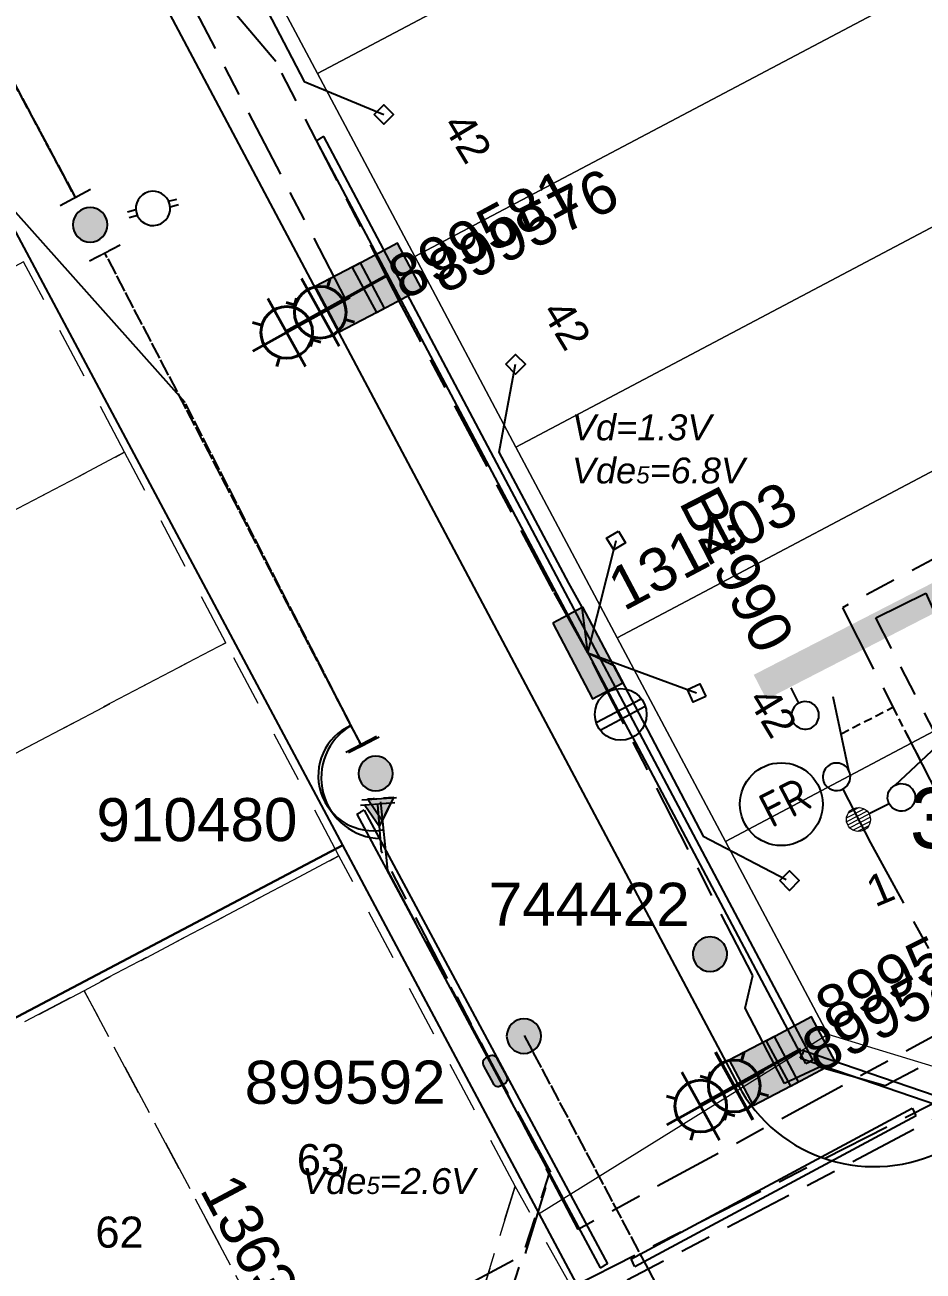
# Model space of a CAD drawing. Header units: metres. Extents: x 303173 to 305738, y 6269065 to 6269981.
# Drawn here: x 303643.1 to 303695.1, y 6269705.3 to 6269777.6 of the extents above; entities that cross this region are included whole.
import ezdxf
from ezdxf.enums import TextEntityAlignment as Align

# ---------------------------------------------------------------- set-up
doc = ezdxf.new("R2010")
doc.units = ezdxf.units.M
for name, pattern in [('A', [0]), ('Cable Exist OH', [1, 1, 0]), ('Cable Exist UG', [8.2, 4, -1.2, 1.8, -1.2]), ('CENTERX2', [4, 2.5, -0.5, 0.5, -0.5]), ('Dash', [5, 3, -2]), ('DASHED', [0.75, 0.5, -0.25])]:
    doc.linetypes.add(name, pattern=pattern)
doc.layers.add('_User kerb', color=7, linetype='Continuous', transparency=0.4)
for name, color, linetype in [('_User_HV_Exist', 7, 'Continuous'), ('_User_SL_COLUMN', 7, 'Continuous'), ('Equip_HV_EXT', 7, 'Continuous'), ('Equip_HV_NEW', 7, 'Continuous'), ('Equip_LV_EXT', 7, 'Continuous'), ('Equip_LV_NEW', 7, 'Continuous'), ('Equip_SP_HV_EXT', 7, 'Continuous'), ('Equip_SP_LV_EXT', 7, 'Continuous'), ('Equip_SP_SL_EXT', 7, 'Continuous'), ('Mains_HV_EXT', 7, 'Continuous'), ('Mains_HV_NEW_Hardwired', 7, 'Continuous'), ('Mains_LV_EXT', 7, 'Continuous'), ('Mains_LV_NEW_Hardwired', 7, 'Continuous'), ('Mains_LV_SL_EXT', 7, 'Continuous'), ('Mains_SL_EXT', 7, 'Continuous'), ('Notes_HV_MISC', 7, 'Continuous'), ('Notes_LV_MISC', 7, 'Continuous'), ('Services_SP_EXT', 7, 'Continuous'), ('Sub_SP_EXT', 7, 'Continuous'), ('SupportsOH_SP_TR_HV_LV_SL_EXT', 7, 'Continuous'), ('SupportsUG_SP_LV_EXT', 7, 'Continuous'), ('SupportsUG_SP_LV_SL_EXT', 7, 'Continuous'), ('UG_Details_SP_MISC', 7, 'Continuous')]:
    doc.layers.add(name, color=color, linetype=linetype)
for name, color, linetype, lineweight, transparency in [('Cadastre Developer_SP_EXT', 7, 'Continuous', 5, 0.7), ('Cadastre Land Parcels_SP_EXT', 7, 'Continuous', 5, 0.7), ('Cadastre Roads_SP_EXT', 7, 'Continuous', 5, 0.7)]:
    doc.layers.add(name, color=color, linetype=linetype, lineweight=lineweight, transparency=transparency)
doc.layers.add('Features_HIDE', color=7, linetype='Continuous', plot=False)
doc.styles.add('ARIAL', font='arial.ttf', dxfattribs={"height": 2})
doc.styles.add('COLUMN_LABEL', font='arial.ttf')
doc.styles.add('iecARIAL', font='arial.ttf', dxfattribs={"height": 2})
doc.styles.add('iecISOCP', font='isocp.shx')
doc.styles.add('POLE_LABEL', font='arial.ttf')
doc.styles.get("Standard").update_dxf_attribs({"font": 'arial.ttf'})
doc.styles.add('SWG_LABEL', font='arial.ttf')
doc.styles.add('SWITCH_LABEL', font='arial.ttf', dxfattribs={"height": 2.5})

# ---------------------------------------------------------------- blocks, each defined once
blk = doc.blocks.new('*U123')
for points in [[(0, 0), (-0.102, 4.292), (-3.495, 2.494)], [(0, 0), (3.495, -2.494), (0.102, -4.292)]]:
    blk.add_hatch(color=256).paths.add_polyline_path(points)
for p, q in [((-0.102, 4.292), (0.102, -4.292)), ((3.495, -2.494), (-3.495, 2.494))]:
    blk.add_line(p, q)
blk.add_lwpolyline([(-3.495, 2.494), (0.102, -4.292), (3.495, -2.494), (-0.102, 4.292)], close=True)
for tag, height, flags, p in [('ASSET_NUM', 3.5, 8, (2, 2)), ('STREET_CODE', 0.2, 9, (1.5, 0)), ('OPERATING_VOLTAGE', 0.2, 9, (1.5, -0.6)), ('ORIENTATION', 0.2, 9, (1.5, -0.8)), ('CONSTRUCTED_VOLTAGE', 0.2, 9, (1.5, -0.2)), ('NO_PHASES', 0.2, 9, (1.5, -0.4)), ('OWNED_BY', 0.2, 9, (1.5, -1)), ('OPERATED_BY', 0.2, 9, (1.5, -1.2)), ('MAINTAINED_BY', 0.2, 9, (1.5, -1.4)), ('SECONDARY_VOLTAGE', 0.2, 9, (1.5, -1.6)), ('STATE', 0.2, 9, (1.5, -1.8)), ('SUBSTATION_TYPE', 0.2, 9, (1.5, -2.2)), ('PARENT', 0.2, 9, (1.5, -2)), ('USAGE', 0.2, 9, (1.5, -2.4)), ('LEGEND', 0.2, 9, (1.5, -2.6)), ('LOCATION', 0.2, 9, (1.5, -2.8)), ('Z', 0.2, 1, (1.5, -3.6)), ('STREETNAME', 0.2, 9, (1.5, -3)), ('SUBURB', 0.2, 9, (1.5, -3.2)), ('NOTES', 0.2, 9, (1.5, -3.4))]:
    blk.add_attdef(tag, text='', height=height, dxfattribs=dict(flags=flags)).set_placement(p, align=Align.MIDDLE_LEFT)
blk = doc.blocks.new('COLUMN_EXT')
blk.add_hatch(color=256).paths.add_polyline_path([(-1.485, 1.485), (-1.485, -1.485), (1.485, -1.485), (1.485, 1.485)])
blk.add_lwpolyline([(-1.485, -1.485), (1.485, -1.485), (1.485, 1.485), (-1.485, 1.485)], close=True)
for tag, height, style, flags, p in [('ASSET_NUM', 2.5, 'COLUMN_LABEL', 8, (2, 2)), ('STRUCTURE_PLANT_NUMBER', 0.2, 'POLE_LABEL', 9, (1.813, 0.031)), ('STREET_CODE', 0.2, 'COLUMN_LABEL', 9, (1.813, -0.2))]:
    blk.add_attdef(tag, text='', height=height, dxfattribs=dict(style=style, flags=flags)).set_placement(p, align=Align.MIDDLE_LEFT)
at = {"flags": 9}
for tag, p in [('OWNED_BY', (1.813, -0.6)), ('STATE', (1.813, -0.8)), ('COLUMN_TYPE', (1.813, -0.4)), ('USAGE', (1.813, -1)), ('LEGEND', (1.813, -1.2)), ('LOCATION', (1.813, -1.4)), ('STREETNAME', (1.813, -1.6)), ('SUBURB', (1.813, -1.8)), ('NOTES', (1.813, -2))]:
    blk.add_attdef(tag, text='', height=0.2, dxfattribs=at).set_placement(p, align=Align.MIDDLE_LEFT)
at = {"flags": 1}
blk.add_attdef('Z', (1.813, -2.351), '', height=0.2, dxfattribs=at)
blk = doc.blocks.new('PILLAR_EXT')
blk.add_hatch(color=256).paths.add_polyline_path([(-2.475, 0.99), (-2.475, -0.99), (2.475, -0.99), (2.475, 0.99)])
blk.add_lwpolyline([(-2.475, -0.99), (2.475, -0.99), (2.475, 0.99), (-2.475, 0.99)], close=True)
at = {"style": 'iecARIAL', "flags": 8}
blk.add_attdef('ASSET_NUM', (1.5, 3.5), '', height=2.5, dxfattribs=at)
for tag, p, flags in [('OWNED_BY', (0, -0.2), 9), ('STATE', (0, -0.4), 9), ('SUPPORT_TYPE', (0, -0.6), 9), ('USAGE', (0, -0.8), 9), ('LEGEND', (0, -1), 9), ('LOCATION', (0, -1.2), 9), ('NOTES', (0, -1.4), 9), ('PARENT', (0, -1.6), 9), ('STREETNAME', (0, -1.8), 9), ('SUBURB', (0, -2), 1)]:
    blk.add_attdef(tag, p, '', height=0.2, dxfattribs=dict(flags=flags))
blk = doc.blocks.new('*U125')
for p, q in [((0.484, 4.731), (0.552, 5.224)), ((0.813, 4.686), (0.881, 5.179)), ((0.216, 2.785), (0.148, 2.292)), ((0.545, 2.74), (0.477, 2.246))]:
    blk.add_line(p, q)
blk.add_lwpolyline([(0.379, 2.749, 1), (0.651, 4.722, 1)], format="xyb", close=True)
at = {"flags": 9}
for tag, p in [('ACTUAL_STATUS', (0, 0)), ('OPERATING_VOLTAGE', (0, -0.6)), ('ORIENTATION', (0, -0.8)), ('CONSTRUCTED_VOLTAGE', (0, -0.2)), ('NO_PHASES', (0, -0.4)), ('OWNED_BY', (0, -1)), ('STATE', (0, -1.2)), ('SWITCH_TYPE', (0, -1.4)), ('USAGE', (0, -1.6)), ('LEGEND', (0, -1.8)), ('NOTES', (0, -2))]:
    blk.add_attdef(tag, text='', height=0.2, dxfattribs=at).set_placement(p, align=Align.MIDDLE_LEFT)
at = {"flags": 1}
blk.add_attdef('Z', (0, 0), '', height=0.2, dxfattribs=at)
blk = doc.blocks.new('CCP_EXT')
at = {"flags": 9}
for tag, p in [('USAGE', (0, -1.2)), ('LEGEND', (0, -1.4)), ('STATE', (0, -1.8)), ('LIFE_SUPPORT', (0, -1.6)), ('NOTES', (0, -2))]:
    blk.add_attdef(tag, text='', height=0.2, dxfattribs=at).set_placement(p, align=Align.MIDDLE_LEFT)
blk.add_wipeout([(0, 0.566), (0.566, 0), (0, -0.566), (-0.566, 0)])
blk.add_lwpolyline([(-0.566, 0), (0, 0.566), (0.566, 0), (0, -0.566), (-0.566, 0)])
at = {"flags": 1}
blk.add_attdef('Z', (0, 0), '', height=0.2, dxfattribs=at)
at = {"flags": 9}
for tag, p in [('CCP_TYPE', (0, 0)), ('OPERATING_VOLTAGE', (0, -0.6)), ('ORIENTATION', (0, -0.8)), ('CONSTRUCTED_VOLTAGE', (0, -0.2)), ('NO_PHASES', (0, -0.4)), ('OWNED_BY', (0, -1))]:
    blk.add_attdef(tag, text='', height=0.2, dxfattribs=at).set_placement(p, align=Align.MIDDLE_LEFT)
blk = doc.blocks.new('HV_STJ_EXT')
h = blk.add_hatch(color=256)
edge = h.paths.add_edge_path()
edge.add_ellipse((-0.586, 0.131), major_axis=(0.226, 0.226), ratio=1, start_angle=44.99996, end_angle=135)
edge.add_line((-0.906, 0.131), (-0.906, -0.131))
edge.add_ellipse((-0.586, -0.131), major_axis=(0.226, 0.226), ratio=1, start_angle=134.99996, end_angle=225)
edge.add_line((-0.586, -0.451), (0.586, -0.451))
edge.add_ellipse((0.586, -0.131), major_axis=(-0.226, 0.226), ratio=1, start_angle=134.99996, end_angle=225)
edge.add_line((0.906, -0.131), (0.906, 0.131))
edge.add_ellipse((0.586, 0.131), major_axis=(-0.226, 0.226), ratio=1, start_angle=224.99996, end_angle=315)
edge.add_line((0.586, 0.451), (-0.586, 0.451))
blk.add_lwpolyline([(-0.906, 0.131), (-0.906, -0.131, 0.414214), (-0.586, -0.451), (0.586, -0.451, 0.414214), (0.906, -0.131), (0.906, 0.131, 0.414214), (0.586, 0.451), (-0.586, 0.451, 0.414214)], format="xyb", close=True)
for tag, flags, p in [('ORIENTATION', 9, (1.5, 0)), ('Z', 1, (1.5, -0.8)), ('USAGE', 9, (1.5, -0.2)), ('LEGEND', 9, (1.5, -0.4)), ('NOTES', 9, (1.5, -0.6))]:
    blk.add_attdef(tag, text='', height=0.2, dxfattribs=dict(flags=flags)).set_placement(p, align=Align.MIDDLE_LEFT)
blk = doc.blocks.new('LV_UG_LINKS_CLOSED_EXT')
blk.add_wipeout([(-1.056, 1.057), (-1.18, 0.916), (-1.286, 0.761), (-1.371, 0.594), (-1.435, 0.417), (-1.476, 0.234), (-1.493, 0.047), (-1.487, -0.14), (-1.458, -0.326), (-1.406, -0.506), (-1.331, -0.678), (-1.236, -0.839), (-1.121, -0.988), (-0.988, -1.12), (-0.84, -1.235), (-0.679, -1.331), (-0.506, -1.406), (-0.326, -1.458), (-0.141, -1.487), (0.047, -1.493), (0.233, -1.476), (0.416, -1.435), (0.593, -1.371), (0.76, -1.286), (0.915, -1.181), (1.056, -1.057), (1.18, -0.916), (1.286, -0.761), (1.371, -0.594), (1.435, -0.417), (1.476, -0.234), (1.493, -0.047), (1.487, 0.14), (1.458, 0.326), (1.406, 0.506), (1.331, 0.678), (1.236, 0.839), (1.121, 0.988), (0.988, 1.12), (0.84, 1.235), (0.679, 1.331), (0.506, 1.406), (0.326, 1.458), (0.141, 1.487), (-0.047, 1.493), (-0.233, 1.476), (-0.416, 1.435), (-0.593, 1.371), (-0.76, 1.286), (-0.915, 1.181)])
for p, q in [((-0.25, -1.479), (-0.25, 1.479)), ((0.25, -1.479), (0.25, 1.479))]:
    blk.add_line(p, q)
blk.add_circle((0, 0), 1.5)
at = {"flags": 9}
for tag, p in [('ACTUAL_STATUS', (0, 0)), ('OPERATING_VOLTAGE', (0, -0.6)), ('ORIENTATION', (0, -0.8)), ('CONSTRUCTED_VOLTAGE', (0, -0.2)), ('NO_PHASES', (0, -0.4)), ('STATE', (0, -1)), ('SWITCH_TYPE', (0, -1.2)), ('USAGE', (0, -1.4)), ('NOTES', (0, -1.6))]:
    blk.add_attdef(tag, text='', height=0.2, dxfattribs=at).set_placement(p, align=Align.MIDDLE_LEFT)
at = {"flags": 1}
blk.add_attdef('Z', (0, 0), '', height=0.2, dxfattribs=at)
blk = doc.blocks.new('End Shackle_EXT')
at = {"flags": 9}
for tag, p in [('ORIENTATION', (0, -0.8)), ('OWNED_BY', (0, -1)), ('STATE', (0, -1.2)), ('USAGE', (0, -1.4)), ('NOTES', (0, -1.6))]:
    blk.add_attdef(tag, text='', height=0.2, dxfattribs=at).set_placement(p, align=Align.MIDDLE_LEFT)
blk.add_wipeout([(0, 0.253), (1.815, 0.253), (1.815, -0.253), (0, -0.253)])
blk.add_line((1.815, -1), (1.815, 1))
at = {"flags": 1}
blk.add_attdef('Z', (0, 0), '', height=0.2, dxfattribs=at)
at = {"flags": 9}
for tag, p in [('CONNECTOR_TYPE', (0, 0)), ('OPERATING_VOLTAGE', (0, -0.6)), ('CONSTRUCTED_VOLTAGE', (0, -0.2)), ('NO_PHASES', (0, -0.4))]:
    blk.add_attdef(tag, text='', height=0.2, dxfattribs=at).set_placement(p, align=Align.MIDDLE_LEFT)
blk = doc.blocks.new('*U110')
at = {"lineweight": 40}
for p, q in [((0, 0), (-0.335, -2.667)), ((-0.241, -1.92), (-0.803, -6.385)), ((-1.787, -2.523), (-1.442, -2.967)), ((1.107, -2.887), (0.663, -3.232)), ((1.711, -4.433), (-2.754, -3.871)), ((-2.151, -5.417), (-1.707, -5.072)), ((0.743, -5.781), (0.398, -5.337))]:
    blk.add_line(p, q, dxfattribs=at)
blk.add_circle((-0.522, -4.152), 1.5, dxfattribs=at)
at = {"style": 'iecARIAL', "flags": 8}
blk.add_attdef('ASSET_NUM', (1.5, 1.5), '', height=2.5, dxfattribs=at)
for tag, p, height, flags in [('CONSTRUCTED_VOLTAGE', (0.981, -0.653), 0.2, 9), ('CONTROL_TYPE', (0.981, -0.853), 0.2, 9), ('LANTERN_PURPOSE', (0.981, -1.053), 0.2, 9), ('LANTERN_TYPE', (0.981, -1.253), 0.2, 9), ('NO_PHASES', (0.981, -1.453), 0.2, 9), ('LNUMBER', (2.181, -3.253), 2.5, 8), ('OPERATING_VOLTAGE', (0.981, -1.653), 0.2, 9), ('ORIENTATION', (0.981, -1.853), 0.2, 9), ('OWNED_BY', (0.981, -2.053), 0.2, 9), ('STATE', (0.981, -2.253), 0.2, 9), ('CEXIST', (0.981, -2.653), 0.2, 9), ('CNEW', (0.981, -2.853), 0.2, 9), ('CNUMBER', (0.981, -3.053), 0.2, 9), ('USAGE', (0.981, -2.453), 0.2, 9), ('CREMOVE', (0.981, -3.253), 0.2, 9), ('CREPLACE', (0.981, -3.453), 0.2, 9), ('LKINGHEIGHT', (0.981, -3.653), 0.2, 9), ('LBRACKET', (0.981, -3.853), 0.2, 9), ('LBRACKETVOCAB', (0.981, -4.053), 0.2, 9), ('LCATEGORY', (0.981, -4.253), 0.2, 9), ('LCHARGE1', (0.981, -4.453), 0.2, 9), ('LCHARGE1PERCENT', (0.981, -4.653), 0.2, 9), ('LCHARGE2', (0.981, -4.853), 0.2, 9), ('LCHARGE2PERCENT', (0.981, -5.053), 0.2, 9), ('LCHARGE3', (0.981, -5.253), 0.2, 9), ('LCHARGE3PERCENT', (0.981, -5.453), 0.2, 9), ('LEXIST', (0.981, -5.653), 0.2, 9), ('LLAMP', (0.981, -5.853), 0.2, 9), ('LLAMPVOCAB', (0.981, -6.053), 0.2, 9), ('LMAST', (0.981, -6.253), 0.2, 9), ('LMASTVOCAB', (0.981, -6.453), 0.2, 9), ('LNEW', (0.981, -6.653), 0.2, 9), ('LANTNUMBER', (0.981, -6.853), 0.2, 9), ('LOUTREACH', (0.981, -7.253), 0.2, 9), ('LOUTREACHVOCAB', (0.981, -7.453), 0.2, 9), ('LRATECODE', (0.981, -7.653), 0.2, 9), ('LREMOVE', (0.981, -7.853), 0.2, 9), ('LREPLACE', (0.981, -8.053), 0.2, 9), ('LTYPE', (0.981, -8.253), 0.2, 9), ('LTYPEVOCAB', (0.981, -8.453), 0.2, 9), ('LEGEND', (0.981, -8.653), 0.2, 9), ('LOCATION', (0.981, -8.853), 0.2, 9), ('STREETNAME', (0.981, -9.253), 0.2, 9), ('SUBURB', (0.981, -9.453), 0.2, 1), ('NOTES', (0.981, -9.053), 0.2, 9)]:
    blk.add_attdef(tag, p, '', height=height, dxfattribs=dict(flags=flags))
blk = doc.blocks.new('FAULT_INDIC_SE')
blk.add_circle((0, 0), 2.4)
at = {"insert": (-1.152, 1.002), "char_height": 2, "width": 2.70423, "attachment_point": 1, "style": 'iecISOCP'}
blk.add_mtext('FR', dxfattribs=at)
blk = doc.blocks.new('SWG_SIE_SU_NEW')
blk.add_line((5.808, 0.79), (1.594, 1.938))
at = {"linetype": 'A', "lineweight": 0}
for p, q in [((7.981, 0.347), (7.98, -0.368)), ((8.18, -0.584), (8.181, 0.562)), ((8.381, 0.659), (8.379, -0.682)), ((8.579, -0.712), (8.581, 0.688)), ((8.781, 0.659), (8.779, -0.683)), ((8.98, -0.588), (8.981, 0.564)), ((9.181, 0.351), (9.18, -0.376))]:
    blk.add_line(p, q, dxfattribs=at)
at = {"linetype": 'DASHED'}
blk.add_lwpolyline([(3.701, 1.364), (3.701, 4.733), (7.222, 4.733)], dxfattribs=at)
for points in [[(1.798, -0.802, 1), (1.802, 0.798, 1)], [(5.798, -0.81, 1), (5.802, 0.79, 1)]]:
    blk.add_lwpolyline(points, format="xyb", close=True)
for points in [[(1, 0), (0, 0)], [(6.6, -0.012), (10.1, -0.012)]]:
    blk.add_lwpolyline(points)
at = {"linetype": 'A', "lineweight": 0}
blk.add_circle((8.582, -0.012), 0.7, dxfattribs=at)
at = {"style": 'SWG_LABEL', "flags": 8}
blk.add_attdef('ASSET_NUM', text='', height=2.5, rotation=179.95437, dxfattribs=at).set_placement((-2.4, 0.012), align=Align.MIDDLE_LEFT)
at = {"flags": 1}
blk.add_attdef('Z', (0, 0), '', height=0.2, dxfattribs=at)
at = {"style": 'SWITCH_LABEL', "flags": 9}
blk.add_attdef('STREET_CODE', text='', height=0.2, dxfattribs=at).set_placement((0, 0), align=Align.MIDDLE_LEFT)
at = {"flags": 9}
for tag, p in [('ORIENTATION', (0, -0.2)), ('SUBURB', (0, -0.8)), ('USAGE', (0, -0.6)), ('PARENT', (0, -0.4)), ('STREETNAME', (0, -1)), ('LOCATION', (0, -1.2)), ('NOTES', (0, -1.4)), ('OPERATED_BY', (-0.013, -1.84)), ('OWNED_BY', (-0.007, -1.617)), ('MAINTAINED_BY', (-0.015, -2.047))]:
    blk.add_attdef(tag, text='', height=0.2, dxfattribs=at).set_placement(p, align=Align.MIDDLE_LEFT)
blk = doc.blocks.new('SWG_SIE_ES_NEW')
for p, q in [((-5.793, 0.779), (-1.793, 1.926)), ((0.012, -1.212), (2.412, -1.207)), ((0.313, -1.811), (2.113, -1.807)), ((0.614, -2.41), (1.814, -2.408)), ((0.915, -3.01), (1.515, -3.008))]:
    blk.add_line(p, q)
for points in [[(-5.789, -0.821, -1), (-5.793, 0.779, -1)], [(-1.789, -0.813, -1), (-1.793, 0.787, -1)]]:
    blk.add_lwpolyline(points, format="xyb", close=True)
for points in [[(-6.591, -0.023), (-7.891, -0.023)], [(-0.991, -0.012), (1.212, -0.012), (1.212, -1.209)]]:
    blk.add_lwpolyline(points)
at = {"flags": 1}
blk.add_attdef('Z', (0, 0), '', height=0.2, dxfattribs=at)
at = {"style": 'SWITCH_LABEL', "flags": 9}
blk.add_attdef('STREET_CODE', text='', height=0.2, dxfattribs=at).set_placement((0, -0.2), align=Align.MIDDLE_LEFT)
at = {"flags": 9}
for tag, p in [('ORIENTATION', (0, -0.4)), ('USAGE', (0, -0.8)), ('PARENT', (0, -0.6)), ('SUBURB', (0, -1)), ('STREETNAME', (0, -1.2)), ('LOCATION', (0, -1.4)), ('OPERATED_BY', (-0.003, -2.005)), ('OWNED_BY', (0.004, -1.783)), ('MAINTAINED_BY', (-0.004, -2.212)), ('NOTES', (0, -1.6))]:
    blk.add_attdef(tag, text='', height=0.2, dxfattribs=at).set_placement(p, align=Align.MIDDLE_LEFT)
at = {"style": 'ARIAL', "flags": 8}
blk.add_attdef('ASSET_NUM', text='', height=2, dxfattribs=at).set_placement((14.296, -5.086), align=Align.MIDDLE_RIGHT)
blk = doc.blocks.new('*U122')
at = {"lineweight": 40}
for p, q in [((0, 0), (-0.419, -2.892)), ((-0.311, -2.147), (-0.956, -6.6)), ((-1.867, -2.721), (-1.531, -3.172)), ((1.019, -3.139), (0.569, -3.476)), ((1.594, -4.696), (-2.86, -4.051)), ((-2.286, -5.608), (-1.835, -5.271)), ((0.601, -6.026), (0.264, -5.575))]:
    blk.add_line(p, q, dxfattribs=at)
blk.add_circle((-0.633, -4.374), 1.5, dxfattribs=at)
at = {"style": 'iecARIAL', "flags": 8}
blk.add_attdef('ASSET_NUM', (1.5, 1.5), '', height=2.5, dxfattribs=at)
for tag, p, height, flags in [('CONSTRUCTED_VOLTAGE', (0.981, -0.653), 0.2, 9), ('CONTROL_TYPE', (0.981, -0.853), 0.2, 9), ('LANTERN_PURPOSE', (0.981, -1.053), 0.2, 9), ('LANTERN_TYPE', (0.981, -1.253), 0.2, 9), ('NO_PHASES', (0.981, -1.453), 0.2, 9), ('LNUMBER', (2.181, -3.253), 2.5, 8), ('OPERATING_VOLTAGE', (0.981, -1.653), 0.2, 9), ('ORIENTATION', (0.981, -1.853), 0.2, 9), ('OWNED_BY', (0.981, -2.053), 0.2, 9), ('STATE', (0.981, -2.253), 0.2, 9), ('CEXIST', (0.981, -2.653), 0.2, 9), ('CNEW', (0.981, -2.853), 0.2, 9), ('CNUMBER', (0.981, -3.053), 0.2, 9), ('USAGE', (0.981, -2.453), 0.2, 9), ('CREMOVE', (0.981, -3.253), 0.2, 9), ('CREPLACE', (0.981, -3.453), 0.2, 9), ('LKINGHEIGHT', (0.981, -3.653), 0.2, 9), ('LBRACKET', (0.981, -3.853), 0.2, 9), ('LBRACKETVOCAB', (0.981, -4.053), 0.2, 9), ('LCATEGORY', (0.981, -4.253), 0.2, 9), ('LCHARGE1', (0.981, -4.453), 0.2, 9), ('LCHARGE1PERCENT', (0.981, -4.653), 0.2, 9), ('LCHARGE2', (0.981, -4.853), 0.2, 9), ('LCHARGE2PERCENT', (0.981, -5.053), 0.2, 9), ('LCHARGE3', (0.981, -5.253), 0.2, 9), ('LCHARGE3PERCENT', (0.981, -5.453), 0.2, 9), ('LEXIST', (0.981, -5.653), 0.2, 9), ('LLAMP', (0.981, -5.853), 0.2, 9), ('LLAMPVOCAB', (0.981, -6.053), 0.2, 9), ('LMAST', (0.981, -6.253), 0.2, 9), ('LMASTVOCAB', (0.981, -6.453), 0.2, 9), ('LNEW', (0.981, -6.653), 0.2, 9), ('LANTNUMBER', (0.981, -6.853), 0.2, 9), ('LOUTREACH', (0.981, -7.253), 0.2, 9), ('LOUTREACHVOCAB', (0.981, -7.453), 0.2, 9), ('LRATECODE', (0.981, -7.653), 0.2, 9), ('LREMOVE', (0.981, -7.853), 0.2, 9), ('LREPLACE', (0.981, -8.053), 0.2, 9), ('LTYPE', (0.981, -8.253), 0.2, 9), ('LTYPEVOCAB', (0.981, -8.453), 0.2, 9), ('LEGEND', (0.981, -8.653), 0.2, 9), ('LOCATION', (0.981, -8.853), 0.2, 9), ('STREETNAME', (0.981, -9.253), 0.2, 9), ('SUBURB', (0.981, -9.453), 0.2, 1), ('NOTES', (0.981, -9.053), 0.2, 9)]:
    blk.add_attdef(tag, p, '', height=height, dxfattribs=dict(flags=flags))
blk = doc.blocks.new('HV_End Shackle_NEW')
for tag, flags, p in [('CONNECTOR_TYPE', 9, (1.5, 0)), ('OPERATING_VOLTAGE', 9, (1.5, -0.6)), ('ORIENTATION', 9, (1.5, -0.8)), ('CONSTRUCTED_VOLTAGE', 9, (1.5, -0.2)), ('NO_PHASES', 9, (1.5, -0.4)), ('OWNED_BY', 9, (1.5, -1)), ('OPERATED_BY', 9, (1.5, -1.2)), ('MAINTAINED_BY', 9, (1.5, -1.4)), ('Z', 1, (1.5, -2.2)), ('STATE', 9, (1.5, -1.6)), ('USAGE', 9, (1.5, -1.8)), ('NOTES', 9, (1.5, -2))]:
    blk.add_attdef(tag, text='', height=0.2, dxfattribs=dict(flags=flags)).set_placement(p, align=Align.MIDDLE_LEFT)
blk.add_wipeout([(-0.253, 0), (-0.253, 1.815), (0.253, 1.815), (0.253, 0)])
blk.add_line((1, 1.815), (-1, 1.815))
blk = doc.blocks.new('*U120')
blk.add_hatch(color=256).paths.add_polyline_path([(2.68, 0.523), (1.515, 2.125), (-2.488, -0.787), (-1.323, -2.388)])
blk.add_lwpolyline([(1.515, 2.125), (-2.488, -0.787), (-1.323, -2.388), (2.68, 0.523)], close=True)
at = {"style": 'iecARIAL', "flags": 8}
blk.add_attdef('ASSET_NUM', (1.5, 3.5), '', height=2.5, dxfattribs=at)
for tag, p, flags in [('OWNED_BY', (0, -0.2), 9), ('STATE', (0, -0.4), 9), ('SUPPORT_TYPE', (0, -0.6), 9), ('USAGE', (0, -0.8), 9), ('LEGEND', (0, -1), 9), ('LOCATION', (0, -1.2), 9), ('NOTES', (0, -1.4), 9), ('PARENT', (0, -1.6), 9), ('STREETNAME', (0, -1.8), 9), ('SUBURB', (0, -2), 1)]:
    blk.add_attdef(tag, p, '', height=0.2, dxfattribs=dict(flags=flags))
blk = doc.blocks.new('UGOH_EXT')
blk.add_hatch(color=256).paths.add_polyline_path([(-0.753, 1.698), (0.747, 1.698), (-0.003, 2.997)])
at = {"color": 1}
blk.add_lwpolyline([(-0.753, 1.698), (0.747, 1.698), (-0.003, 2.997)], close=True, dxfattribs=at)
for tag, flags, p in [('CONSTRUCTED_VOLTAGE', 9, (1.5, 0)), ('OPERATING_VOLTAGE', 9, (1.5, -0.2)), ('ORIENTATION', 9, (1.5, -0.4)), ('STATE', 9, (1.5, -0.6)), ('USAGE', 9, (1.5, -0.8)), ('OWNED_BY', 9, (1.5, -1)), ('OPERATED_BY', 9, (1.5, -1.2)), ('MAINTAINED_BY', 9, (1.5, -1.4)), ('ACTUAL_STATUS', 9, (1.5, -1.6)), ('TYPE', 1, (1.5, -2)), ('NUMBER_OF_PHASES', 9, (1.5, -1.8))]:
    blk.add_attdef(tag, text='', height=0.2, dxfattribs=dict(flags=flags)).set_placement(p, align=Align.MIDDLE_LEFT)
blk = doc.blocks.new('POLE_EXT')
blk.add_hatch(color=256).paths.add_polyline_path([(-1, 0, 1), (1, 0, 1)])
blk.add_lwpolyline([(-1, 0, 1), (1, 0, 1)], format="xyb", close=True)
for tag, height, flags, p in [('pNumber', 2.5, 8, (-17.84, 2.067)), ('OWNED_BY', 0.2, 9, (1.355, -0.4)), ('SPECIAL_USE', 0.2, 9, (1.355, -0.8)), ('PARENT', 0.2, 9, (1.355, -0.6)), ('cLV', 0.2, 9, (1.355, -1.4)), ('STATE', 0.2, 9, (1.355, -1)), ('USAGE', 0.2, 9, (1.355, -1.2)), ('cHV', 0.2, 9, (1.355, -2)), ('hDepth', 0.2, 9, (1.355, -1.6)), ('hDia', 0.2, 9, (1.355, -1.8)), ('LBRACKET', 0.2, 9, (1.355, -2.2)), ('LExisting', 0.2, 9, (1.355, -2.4)), ('LANTNUMBER', 0.2, 9, (1.355, -2.6)), ('LOther', 0.2, 9, (1.355, -2.8)), ('cLinedev', 0.2, 9, (1.355, -3.4)), ('LRemove', 0.2, 9, (1.355, -3)), ('LEGEND', 0.2, 9, (1.355, -3.2)), ('LOCATION', 0.2, 9, (1.355, -3.6)), ('pExisting', 0.2, 9, (1.355, -3.8)), ('pFooting', 0.2, 9, (1.355, -4.4)), ('PFNUMBER', 0.2, 9, (1.355, -4)), ('NEWPFNUMBER', 0.2, 9, (1.355, -4.2)), ('pNew', 0.2, 9, (1.355, -4.6)), ('pRelocate', 0.2, 9, (1.355, -5)), ('pRemove', 0.2, 9, (1.355, -5.2)), ('pReplace', 0.2, 9, (1.355, -5.4)), ('pStay', 0.2, 9, (1.355, -5.6)), ('pType', 0.2, 9, (1.355, -5.8)), ('cspan', 0.2, 9, (1.355, -6)), ('STREETNAME', 0.2, 9, (1.355, -6.2)), ('SUBURB', 0.2, 9, (1.355, -6.4)), ('NOTES', 0.2, 9, (1.355, -6.6)), ('OPERATED_BY', 0.2, 9, (1.355, -7.014)), ('MAINTAINED_BY', 0.2, 9, (1.355, -6.814))]:
    blk.add_attdef(tag, text='', height=height, dxfattribs=dict(flags=flags)).set_placement(p, align=Align.MIDDLE_LEFT)
at = {"style": 'POLE_LABEL'}
for tag, height, flags, p in [('ASSET_NUM', 2.5, 8, (2, 2)), ('STRUCTURE_PLANT_NUMBER', 0.2, 9, (1.355, 0.028)), ('STREET_CODE', 0.2, 9, (1.355, -0.2))]:
    blk.add_attdef(tag, text='', height=height, dxfattribs=dict(at, flags=flags)).set_placement(p, align=Align.MIDDLE_LEFT)
at = {"flags": 1}
blk.add_attdef('Z', (1.355, -7.328), '', height=0.2, dxfattribs=at)
blk = doc.blocks.new('LV_End Shackle_NEW')
for tag, flags, p in [('CONNECTOR_TYPE', 9, (1.5, 0)), ('OPERATING_VOLTAGE', 9, (1.5, -0.6)), ('ORIENTATION', 9, (1.5, -0.8)), ('CONSTRUCTED_VOLTAGE', 9, (1.5, -0.2)), ('NO_PHASES', 9, (1.5, -0.4)), ('OWNED_BY', 9, (1.5, -1)), ('OPERATED_BY', 9, (1.5, -1.2)), ('MAINTAINED_BY', 9, (1.5, -1.4)), ('Z', 1, (1.5, -2.2)), ('STATE', 9, (1.5, -1.6)), ('USAGE', 9, (1.5, -1.8)), ('NOTES', 9, (1.5, -2))]:
    blk.add_attdef(tag, text='', height=0.2, dxfattribs=dict(flags=flags)).set_placement(p, align=Align.MIDDLE_LEFT)
blk.add_wipeout([(-0.253, 0), (-0.253, 1.815), (0.253, 1.815), (0.253, 0)])
blk.add_line((1, 1.815), (-1, 1.815))
blk = doc.blocks.new('*U139')
for tag, flags, p in [('CONNECTOR_TYPE', 9, (1.5, 0)), ('OPERATING_VOLTAGE', 9, (1.5, -0.6)), ('ORIENTATION', 9, (1.5, -0.8)), ('CONSTRUCTED_VOLTAGE', 9, (1.5, -0.2)), ('NO_PHASES', 9, (1.5, -0.4)), ('OWNED_BY', 9, (1.5, -1)), ('OPERATED_BY', 9, (1.5, -1.2)), ('MAINTAINED_BY', 9, (1.5, -1.4)), ('Z', 1, (1.5, -2.2)), ('STATE', 9, (1.5, -1.6)), ('USAGE', 9, (1.5, -1.8)), ('NOTES', 9, (1.5, -2))]:
    blk.add_attdef(tag, text='', height=0.2, dxfattribs=dict(flags=flags)).set_placement(p, align=Align.MIDDLE_LEFT)
blk.add_wipeout([(-0.252, 0.008), (-0.206, 1.422), (0.299, 1.406), (0.252, -0.008)])
blk.add_line((1.046, 1.381), (-0.953, 1.447))

msp = doc.modelspace()

# ---------------------------------------------------------------- hatches: boundary and pattern name
at = {"layer": 'Notes_HV_MISC', "linetype": 'Cable Exist OH'}
h = msp.add_hatch(color=7, dxfattribs=at)
h.dxf.hatch_style = 1
h.paths.add_polyline_path([(303737.323, 6269766.611), (303685.318, 6269739.878), (303686.049, 6269738.455), (303738.055, 6269765.188)])

# ---------------------------------------------------------------- linework, layer by layer
at = {"layer": 'Cadastre Developer_SP_EXT', "linetype": 'Dash'}
for points in [[(303648.834, 6269752.781), (303642.974, 6269763.823), (303615.901, 6269749.567), (303621.763, 6269738.527), (303648.834, 6269752.781)], [(303654.695, 6269741.741), (303648.834, 6269752.781), (303621.763, 6269738.527), (303627.623, 6269727.485), (303654.695, 6269741.741)], [(303654.695, 6269741.741), (303627.623, 6269727.485), (303634.189, 6269715.118), (303661.261, 6269729.374), (303654.695, 6269741.741)], [(303661.261, 6269729.374), (303646.49, 6269721.558), (303659.056, 6269698), (303669.407, 6269703.477), (303671.474, 6269710.227), (303661.261, 6269729.374)], [(303646.49, 6269721.558), (303636.326, 6269716.18), (303648.892, 6269692.622), (303659.056, 6269698), (303646.49, 6269721.558)]]:
    msp.add_lwpolyline(points, close=True, dxfattribs=at)
msp.add_lwpolyline([(303557.224, 6269625.193), (303578.573, 6269636.487), (303600.671, 6269648.178), (303623.652, 6269660.339), (303650.708, 6269674.654), (303677.767, 6269688.969), (303677.767, 6269688.969), (303684.539, 6269686.897), (303671.474, 6269710.227), (303669.407, 6269703.477), (303659.056, 6269698), (303648.892, 6269692.622), (303638.727, 6269687.244), (303628.563, 6269681.866), (303618.212, 6269676.388), (303595.179, 6269664.203), (303585.033, 6269658.834), (303573.984, 6269652.988), (303562.935, 6269647.143)], dxfattribs=at)
at = {"layer": 'Cadastre Land Parcels_SP_EXT', "linetype": 'Continuous'}
for points in [[(303693.15, 6269792.253), (303687.266, 6269803.295), (303654.139, 6269785.793), (303660.014, 6269774.741), (303693.15, 6269792.253)], [(303698.799, 6269781.652), (303693.15, 6269792.253), (303660.014, 6269774.741), (303665.653, 6269764.132), (303698.799, 6269781.652)], [(303704.685, 6269770.61), (303698.799, 6269781.652), (303665.653, 6269764.132), (303671.527, 6269753.08), (303704.685, 6269770.61)], [(303700.578, 6269754.282), (303710.569, 6269759.567), (303704.685, 6269770.61), (303671.527, 6269753.08), (303677.402, 6269742.029), (303700.578, 6269754.282)], [(303706.862, 6269742.484), (303700.578, 6269754.282), (303677.402, 6269742.029), (303683.678, 6269730.222), (303706.862, 6269742.484)], [(303715.171, 6269726.896), (303706.862, 6269742.484), (303683.678, 6269730.222), (303689.621, 6269719.043), (303696.399, 6269716.97), (303715.171, 6269726.896)]]:
    msp.add_lwpolyline(points, close=True, dxfattribs=at)
at = {"layer": 'Features_HIDE', "linetype": 'Continuous'}
for points in [[(303609.389, 6269827.657), (303582.101, 6269813.201), (303555.011, 6269798.848), (303540.846, 6269791.344), (303512.605, 6269776.382), (303484.352, 6269761.414), (303470.177, 6269753.903), (303430.827, 6269733.055), (303449.523, 6269698.429), (303482.335, 6269635.591), (303661.49, 6269729.995), (303631.351, 6269786.49), (303576.955, 6269757.752), (303576.264, 6269759.073), (303575.567, 6269760.391), (303568.223, 6269774.228), (303570.329, 6269780.983), (303615.837, 6269805.029), (303622.576, 6269802.937), (303609.389, 6269827.657)], [(303650.567, 6269598.255), (303625.479, 6269645.252), (303688.872, 6269678.653), (303684.936, 6269686.035), (303672.874, 6269708.651), (303661.49, 6269729.995), (303482.335, 6269635.591), (303496.674, 6269608.96), (303515.633, 6269573.686), (303534.431, 6269538.082), (303534.845, 6269537.284), (303650.567, 6269598.255)]]:
    msp.add_lwpolyline(points, close=True, dxfattribs=at)
at = {"layer": 'Features_HIDE', "linetype": 'Cable Exist OH'}
msp.add_lwpolyline([(303671.996, 6269718.974), (303688.714, 6269687.457), (303716.355, 6269635.627)], dxfattribs=at)
at = {"layer": 'Mains_LV_SL_EXT', "linetype": 'Cable Exist UG'}
msp.add_lwpolyline([(303661.67, 6269761.642), (303650.175, 6269783.733)], dxfattribs=at)
at = {"layer": 'Services_SP_EXT'}
msp.add_lwpolyline([(303632.829, 6269777.545), (303652.325, 6269755.678)], dxfattribs=at)
at = {"layer": 'UG_Details_SP_MISC'}
for p, q in [((303659.952, 6269770.861), (303660.164, 6269770.974)), ((303660.376, 6269771.086), (303660.164, 6269770.974)), ((303662.303, 6269731.795), (303662.515, 6269731.908)), ((303662.303, 6269731.795), (303676.406, 6269705.496)), ((303662.726, 6269732.022), (303662.515, 6269731.908)), ((303662.726, 6269732.022), (303676.829, 6269705.723)), ((303688.204, 6269718.094), (303688.115, 6269717.871)), ((303688.216, 6269718.089), (303688.115, 6269717.871)), ((303688.216, 6269718.089), (303688.204, 6269718.094)), ((303688.204, 6269718.094), (303695.827, 6269715.49)), ((303688.014, 6269717.653), (303688.115, 6269717.871)), ((303688.014, 6269717.653), (303688.025, 6269717.648)), ((303688.025, 6269717.648), (303688.115, 6269717.871)), ((303688.025, 6269717.648), (303695.867, 6269714.969)), ((303688.328, 6269717.333), (303688.54, 6269717.446)), ((303688.752, 6269717.558), (303688.54, 6269717.446)), ((303678.196, 6269705.991), (303694.505, 6269714.756)), ((303694.505, 6269714.756), (303694.619, 6269714.544)), ((303694.733, 6269714.333), (303694.619, 6269714.544)), ((303678.423, 6269705.568), (303694.733, 6269714.333)), ((303678.196, 6269705.991), (303678.309, 6269705.779)), ((303678.423, 6269705.568), (303678.309, 6269705.779)), ((303676.406, 6269705.496), (303676.617, 6269705.61)), ((303676.829, 6269705.723), (303676.617, 6269705.61))]:
    msp.add_line(p, q, dxfattribs=at)
at = {"layer": 'UG_Details_SP_MISC', "color": 7, "linetype": 'Cable Exist UG', "flags": 128}
msp.add_lwpolyline([(303641.119, 6269686.743), (303660.379, 6269696.744), (303670.651, 6269702.271), (303673.467, 6269710.976)], dxfattribs=at)

# ---------------------------------------------------------------- block references
at = {"layer": '_User_SL_COLUMN'}
ref = msp.add_blockref('COLUMN_EXT', (303661.896, 6269761.761), dxfattribs=dict(at, rotation=27.6940588008808))
ref.add_attrib('ASSET_NUM', '899581', dxfattribs={"layer": 'Features_HIDE', "height": 2.5, "rotation": 28.4494, "style": 'COLUMN_LABEL'}).set_placement((303664.448, 6269762.66), align=Align.MIDDLE_LEFT)
at = {"layer": '_User_SL_COLUMN', "rotation": 306.1830027404635}
for p in [(303661.896, 6269761.761), (303685.903, 6269716.902)]:
    msp.add_blockref('*U110', p, dxfattribs=at)
at = {"layer": '_User_SL_COLUMN'}
ref = msp.add_blockref('COLUMN_EXT', (303685.902, 6269716.902), dxfattribs=dict(at, rotation=27.6940588008808))
ref.add_attrib('ASSET_NUM', '899581', dxfattribs={"layer": 'Features_HIDE', "height": 2.5, "rotation": 28.4494, "style": 'COLUMN_LABEL'}).set_placement((303688.455, 6269717.801), align=Align.MIDDLE_LEFT)
at = {"layer": 'Equip_HV_EXT', "rotation": 118.3196633645143}
msp.add_blockref('HV_STJ_EXT', (303670.315, 6269716.911), dxfattribs=at)
at = {"layer": 'Equip_HV_NEW', "linetype": 'CENTERX2'}
ref = msp.add_blockref('SWG_SIE_ES_NEW', (303699.02, 6269735.437), dxfattribs=dict(at, rotation=27.20567008834713))
ref.add_attrib('ASSET_NUM', 'B2994', dxfattribs={"layer": '0', "height": 2, "rotation": 27.20567, "style": 'ARIAL'}).set_placement((303703.44, 6269731.991), align=Align.MIDDLE_RIGHT)
at = {"layer": 'Equip_HV_NEW', "linetype": 'CENTERX2', "rotation": 27.20567008834713}
msp.add_blockref('FAULT_INDIC_SE', (303686.913, 6269732.377), dxfattribs=at)
at = {"layer": 'Equip_SP_HV_EXT', "linetype": 'Cable Exist OH', "rotation": 184.6699956924903}
msp.add_blockref('UGOH_EXT', (303663.375, 6269734.067), dxfattribs=at)
at = {"layer": 'Equip_SP_LV_EXT', "rotation": 292.7809371978863}
msp.add_blockref('*U125', (303646.835, 6269765.95), dxfattribs=at)
at = {"layer": 'Equip_SP_SL_EXT', "rotation": 307.1744308601502}
for p in [(303664.045, 6269763.035), (303688.051, 6269718.176)]:
    msp.add_blockref('*U122', p, dxfattribs=at)
at = {"layer": 'Features_HIDE'}
ref = msp.add_blockref('POLE_EXT', (303682.78, 6269723.679), dxfattribs=dict(at, rotation=359.9808925454442))
ref.add_attrib('ASSET_NUM', '744422', dxfattribs={"height": 2.5, "rotation": 359.94883, "style": 'POLE_LABEL'}).set_placement((303669.947, 6269726.581), align=Align.MIDDLE_LEFT)
ref = msp.add_blockref('POLE_EXT', (303671.987, 6269718.93), dxfattribs=at)
ref.add_attrib('ASSET_NUM', '899592', dxfattribs={"height": 2.5, "rotation": 0.05347, "style": 'POLE_LABEL'}).set_placement((303667.445, 6269716.263), align=Align.MIDDLE_RIGHT)
at = {"layer": 'Sub_SP_EXT'}
ref = msp.add_blockref('*U123', (303711.577, 6269729.468), dxfattribs=at)
ref.add_attrib('ASSET_NUM', '33736', dxfattribs={"layer": '0', "height": 3.5}).set_placement((303701.157, 6269728.777), align=Align.BOTTOM_CENTER)
at = {"layer": 'SupportsUG_SP_LV_EXT'}
ref = msp.add_blockref('PILLAR_EXT', (303675.688, 6269741.145), dxfattribs=dict(at, rotation=297.8367031217194))
ref.add_attrib('ASSET_NUM', '131403', dxfattribs={"layer": '0', "height": 2.5, "rotation": 27.87367, "style": 'iecARIAL'}).set_placement((303677.188, 6269744.645), align=Align.MIDDLE_LEFT)
ref = msp.add_blockref('*U120', (303659.9, 6269696.971), dxfattribs=dict(at, rotation=352.1695838821707))
ref.add_attrib('ASSET_NUM', '136348', dxfattribs={"layer": '0', "height": 2.5, "rotation": 298, "style": 'iecARIAL'}).set_placement((303655.364, 6269711.205), align=Align.TOP_LEFT)
at = {"layer": 'SupportsUG_SP_LV_SL_EXT'}
ref = msp.add_blockref('COLUMN_EXT', (303664.047, 6269762.892), dxfattribs=dict(at, rotation=298.1550420677618))
ref.add_attrib('ASSET_NUM', '899576', dxfattribs={"layer": '0', "height": 2.5, "rotation": 26.51194, "style": 'COLUMN_LABEL'}).set_placement((303666.735, 6269763.031), align=Align.MIDDLE_LEFT)
ref = msp.add_blockref('COLUMN_EXT', (303688.053, 6269718.033), dxfattribs=dict(at, rotation=298.1550420677618))
ref.add_attrib('ASSET_NUM', '899577', dxfattribs={"layer": 'Features_HIDE', "height": 2.5, "rotation": 26.51194, "style": 'COLUMN_LABEL'}).set_placement((303689.195, 6269720.28), align=Align.MIDDLE_LEFT)

# ---------------------------------------------------------------- texts
at = {"layer": 'Cadastre Developer_SP_EXT'}
for s, p in [('63', (303658.82, 6269710.868)), ('62', (303647.139, 6269706.665))]:
    msp.add_text(s, height=1.8, dxfattribs=at).set_placement(p)
at = {"layer": 'Cadastre Land Parcels_SP_EXT'}
for s, rotation, p in [('42', 301.16338, (303667.223, 6269771.756)), ('42', 301.16434, (303672.979, 6269760.926)), ('42', 301.16483, (303684.93, 6269738.446)), ('1', 22.79627, (303692.35, 6269726.379))]:
    msp.add_text(s, height=1.8, rotation=rotation, dxfattribs=at).set_placement(p)
at = {"layer": 'Notes_LV_MISC', "color": 7, "char_height": 1.5, "attachment_point": 1}
for s, insert in [('{\\fArial|b0|i1|c0|p34;\\C5;Vd=1.3V\\C7;\\PVde\\H0.66667x;5\\H1.5x;=6.8V}', (303674.771, 6269754.976)), ('{\\fArial|b0|i1|c0|p34;Vde\\H0.66667x;5\\H1.5x;=2.6V}', (303659.126, 6269711.273))]:
    msp.add_mtext_dynamic_manual_height_columns(s, width=10.77678, gutter_width=4, heights=[0], dxfattribs=dict(at, insert=insert))

# ---------------------------------------------------------------- next in the draw order: block references
at = {"layer": 'Services_SP_EXT'}
for p in [(303663.868, 6269772.369), (303671.509, 6269757.881), (303687.386, 6269727.947)]:
    msp.add_blockref('CCP_EXT', p, dxfattribs=at)
for p, rotation in [((303677.332, 6269747.668), 255.8367030330936), ((303682.002, 6269738.825), 159.8367030934447)]:
    msp.add_blockref('CCP_EXT', p, dxfattribs=dict(at, rotation=rotation))

# ---------------------------------------------------------------- next in the draw order: linework, layer by layer
at = {"layer": 'Cadastre Roads_SP_EXT', "linetype": 'Continuous'}
msp.add_lwpolyline([(303609.389, 6269827.657), (303661.49, 6269729.995), (303672.874, 6269708.651), (303689.621, 6269719.043), (303689.621, 6269719.043), (303683.678, 6269730.222), (303677.402, 6269742.029), (303671.527, 6269753.08), (303665.653, 6269764.132), (303660.014, 6269774.741), (303654.139, 6269785.793)], dxfattribs=at)
at = {"layer": 'Mains_HV_EXT', "linetype": 'Cable Exist UG'}
msp.add_lwpolyline([(303692.084, 6269730.139), (303697.661, 6269719.967), (303697.661, 6269719.967), (303675.133, 6269707.714), (303675.133, 6269707.714), (303663.738, 6269729.623), (303663.362, 6269734.219)], dxfattribs=at)
at = {"layer": 'Mains_LV_EXT', "linetype": 'Cable Exist UG'}
msp.add_lwpolyline([(303675.688, 6269741.145), (303673.711, 6269744.711), (303673.711, 6269744.711), (303664.915, 6269761.258), (303657.599, 6269775.448), (303657.599, 6269775.448), (303650.985, 6269783.203), (303652.552, 6269784.984)], dxfattribs=at)
at = {"layer": 'Services_SP_EXT'}
for points in [[(303652.552, 6269784.983), (303654.067, 6269784.239), (303654.067, 6269784.239), (303659.249, 6269774.279), (303663.868, 6269772.369)], [(303675.688, 6269741.145), (303675.364, 6269743.792), (303675.364, 6269743.792), (303674.59, 6269745.188), (303670.555, 6269752.78), (303671.509, 6269757.881)], [(303675.688, 6269741.145), (303677.332, 6269747.668)]]:
    msp.add_lwpolyline(points, dxfattribs=at)

# ---------------------------------------------------------------- next in the draw order: block references
at = {"layer": 'Equip_HV_NEW', "linetype": 'CENTERX2'}
ref = msp.add_blockref('SWG_SIE_SU_NEW', (303687.477, 6269739.127), dxfattribs=dict(at, rotation=297.2056700883471))
ref.add_attrib('ASSET_NUM', 'B2990', dxfattribs={"layer": '0', "height": 2.5, "rotation": 297.16004, "style": 'SWG_LABEL'}).set_placement((303682.053, 6269750.469), align=Align.MIDDLE_LEFT)

# ---------------------------------------------------------------- next in the draw order: block references
at = {"layer": 'Equip_LV_EXT', "rotation": 297.8367031217194}
msp.add_blockref('LV_UG_LINKS_CLOSED_EXT', (303677.602, 6269737.583), dxfattribs=at)
at = {"layer": 'Mains_LV_EXT', "rotation": 118.1237908935285}
msp.add_blockref('End Shackle_EXT', (303646.837, 6269765.947), dxfattribs=at)

# ---------------------------------------------------------------- next in the draw order: linework, layer by layer
at = {"layer": 'Mains_HV_EXT', "linetype": 'Cable Exist UG'}
msp.add_lwpolyline([(303723.677, 6269746.441), (303723.677, 6269746.441), (303730.906, 6269732.563), (303677.982, 6269704.78), (303677.982, 6269704.78), (303691.892, 6269679.485)], dxfattribs=at)
at = {"layer": 'Mains_LV_EXT', "linetype": 'Cable Exist OH'}
msp.add_lwpolyline([(303646.836, 6269765.946), (303628.904, 6269799.497)], dxfattribs=at)
at = {"layer": 'Mains_LV_EXT', "linetype": 'Cable Exist UG'}
msp.add_lwpolyline([(303699.903, 6269744.086), (303698.027, 6269747.812), (303690.454, 6269743.764), (303702.107, 6269720.883), (303702.107, 6269720.883), (303692.941, 6269716.04), (303689.132, 6269717.134), (303687.108, 6269716.179), (303686.131, 6269718.017), (303684.818, 6269720.559), (303685.257, 6269722.446), (303675.688, 6269741.145)], dxfattribs=at)
at = {"layer": 'Mains_SL_EXT', "linetype": 'Cable Exist OH'}
msp.add_lwpolyline([(303628.904, 6269799.497), (303646.836, 6269765.946), (303663.396, 6269734.153)], dxfattribs=at)
at = {"layer": 'Services_SP_EXT'}
for points in [[(303675.688, 6269741.145), (303682.002, 6269738.825)], [(303675.688, 6269741.145), (303677.197, 6269740.422), (303677.197, 6269740.422), (303682.387, 6269730.53), (303687.187, 6269728.013)]]:
    msp.add_lwpolyline(points, dxfattribs=at)

# ---------------------------------------------------------------- next in the draw order: block references
at = {"layer": 'Equip_HV_NEW', "rotation": 27.90868345881217}
msp.add_blockref('HV_End Shackle_NEW', (303663.396, 6269734.236), dxfattribs=at)
at = {"layer": 'Equip_LV_NEW', "linetype": 'Cable Exist UG', "rotation": 28.12364691067919}
msp.add_blockref('LV_End Shackle_NEW', (303646.836, 6269765.946), dxfattribs=at)

# ---------------------------------------------------------------- next in the draw order: linework, layer by layer
at = {"layer": '_User_HV_Exist', "color": 7, "linetype": 'Cable Exist OH', "flags": 128}
msp.add_lwpolyline([(303663.396, 6269734.153), (303652.325, 6269755.678)], dxfattribs=at)
at = {"layer": 'UG_Details_SP_MISC'}
for p, q in [((303688.328, 6269717.333), (303659.952, 6269770.861)), ((303688.752, 6269717.558), (303660.376, 6269771.086))]:
    msp.add_line(p, q, dxfattribs=at)

# ---------------------------------------------------------------- next in the draw order: block references
at = {"layer": 'Equip_LV_NEW', "linetype": 'Cable Exist UG', "rotation": 207.8511877720076}
msp.add_blockref('LV_End Shackle_NEW', (303646.835, 6269765.95), dxfattribs=at)

# ---------------------------------------------------------------- next in the draw order: block references
at = {"layer": 'Equip_HV_NEW', "rotation": 184.3665414646361}
msp.add_blockref('HV_End Shackle_NEW', (303663.376, 6269734.201), dxfattribs=at)
at = {"layer": 'SupportsOH_SP_TR_HV_LV_SL_EXT'}
ref = msp.add_blockref('POLE_EXT', (303646.835, 6269765.971), dxfattribs=at)
ref.add_attrib('ASSET_NUM', '731035', dxfattribs={"layer": 'Features_HIDE', "height": 2.5, "rotation": 359.92973, "style": 'POLE_LABEL'}).set_placement((303642.218, 6269764.555), align=Align.MIDDLE_RIGHT)

# ---------------------------------------------------------------- next in the draw order: linework, layer by layer
at = {"layer": 'Mains_HV_NEW_Hardwired', "linetype": 'Continuous'}
msp.add_arc((303663.766, 6269733.906), 3.527, 120.7343, 268.54084, dxfattribs=at)
at = {"layer": 'Mains_LV_NEW_Hardwired', "color": 7, "linetype": 'Continuous'}
msp.add_arc((303663.248, 6269734.025), 3.187, 113.82952, 281.34417, dxfattribs=at)
at = {"layer": 'Mains_LV_SL_EXT', "linetype": 'Cable Exist UG'}
for points in [[(303660.235, 6269696.964), (303704.566, 6269719.537), (303692.387, 6269743.179), (303695.292, 6269744.604), (303696.358, 6269742.234)], [(303638.219, 6269685.263), (303660.235, 6269696.964), (303660.618, 6269700.147), (303672.081, 6269706.325), (303673.54, 6269711.034), (303664.092, 6269728.535), (303663.541, 6269733.95)]]:
    msp.add_lwpolyline(points, dxfattribs=at)

# ---------------------------------------------------------------- next in the draw order: block references
at = {"layer": 'Equip_LV_EXT', "linetype": 'Cable Exist UG', "rotation": 184.1369732788535}
msp.add_blockref('UGOH_EXT', (303663.569, 6269734.408), dxfattribs=at)

# ---------------------------------------------------------------- next in the draw order: block references
at = {"layer": 'Equip_LV_NEW', "linetype": 'Cable Exist UG', "rotation": 26.99320196235263}
msp.add_blockref('LV_End Shackle_NEW', (303663.528, 6269734.19), dxfattribs=at)

# ---------------------------------------------------------------- next in the draw order: block references
at = {"layer": 'Equip_LV_NEW', "linetype": 'Cable Exist UG', "rotation": 185.6546267389153}
msp.add_blockref('*U139', (303663.503, 6269734.114), dxfattribs=at)

# ---------------------------------------------------------------- next in the draw order: linework, layer by layer
at = {"layer": '_User kerb', "transparency": 33554585}
msp.add_lwpolyline([(303643.128, 6269793.874), (303684.395, 6269716.119, 0.413277), (303696.471, 6269712.395), (303755.804, 6269743.642, 0.415151), (303759.54, 6269755.757), (303718.293, 6269833.474)], format="xyb", dxfattribs=at)

# ---------------------------------------------------------------- next in the draw order: block references
at = {"layer": 'SupportsOH_SP_TR_HV_LV_SL_EXT'}
ref = msp.add_blockref('POLE_EXT', (303663.396, 6269734.153), dxfattribs=at)
ref.add_attrib('ASSET_NUM', '910480', dxfattribs={"layer": 'Features_HIDE', "height": 2.5, "rotation": 0.05347, "style": 'POLE_LABEL'}).set_placement((303658.854, 6269731.486), align=Align.MIDDLE_RIGHT)

doc.saveas('drawing.dxf')
